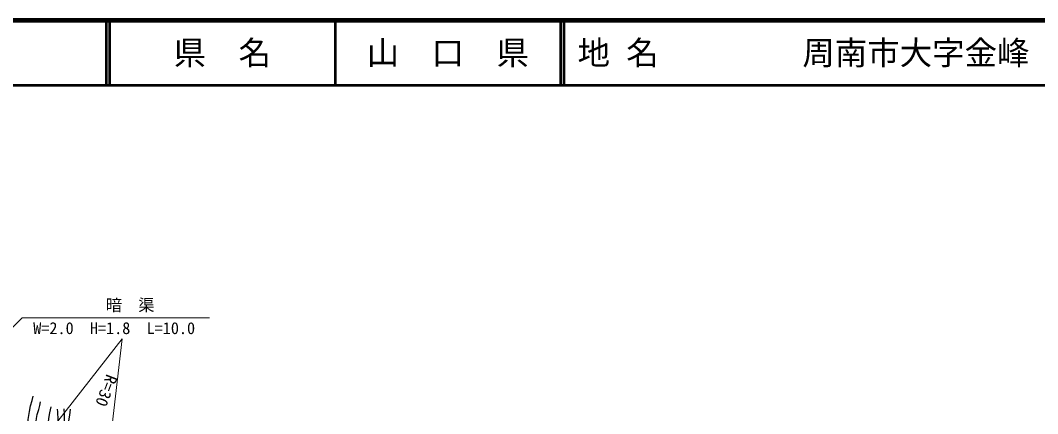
# Model space of a CAD drawing. Units: millimetres, scale not verified. Extents: x 40000 to 680000, y 20000 to 380000.
# Drawn here: x 284500 to 441285, y 319426 to 380000 of the extents above; entities that cross this region are included whole.
import ezdxf
from ezdxf.enums import TextEntityAlignment as Align

# ---------------------------------------------------------------- set-up
doc = ezdxf.new("R2010")
doc.units = ezdxf.units.MM
doc.header["$LTSCALE"] = 1000
for name, color, linetype, lineweight in [('M-BGD', 7, 'Continuous', 25), ('M-STR-HTXT', 7, 'Continuous', 13), ('M-TTL', 2, 'Continuous', 140), ('M-TTL-LINE', 7, 'Continuous', 50)]:
    doc.layers.add(name, color=color, linetype=linetype, lineweight=lineweight)
doc.layers.add('M-TTL-TXT', color=7, linetype='Continuous')
doc.styles.add('ＭＳ ゴシック', font='')
doc.styles.get('ＭＳ ゴシック').set_extended_font_data('MS Gothic')

msp = doc.modelspace()

# ---------------------------------------------------------------- linework, layer by layer
at = {"layer": 'M-BGD'}
for points in [[(288326, 308077), (287533, 309393), (286770, 311145), (286283, 312466), (285897, 314191), (285701, 315382), (285701, 318509), (285919, 319751), (286072, 320618), (286319, 321475), (286471, 322106)], [(289580, 307567), (288936, 308661), (288341, 309765), (288046, 310487), (287677, 311387), (287429, 312390), (287214, 313363), (287007, 314808), (286926, 315941), (286839, 316865), (286887, 317850), (287000, 318666), (287114, 319311), (287335, 320067), (287503, 320655), (287616, 321224)], [(290932, 307217), (290339, 308008), (289820, 308848), (289547, 309414), (289290, 310170), (289133, 310740), (288944, 311745), (288880, 312351), (288780, 313183), (288687, 313966), (288641, 315310), (288702, 316635), (288797, 317501), (288893, 318669), (289060, 319554), (289243, 320452)], [(296590, 305380), (295173, 306166), (293816, 306862), (292748, 307615), (292053, 308309), (291505, 309106), (291084, 309867), (290717, 310901), (290550, 311711), (290456, 312545), (290436, 313949), (290396, 315269), (290389, 316861), (290336, 318483), (290276, 319721), (290216, 320114)], [(298763, 305075), (296153, 306344), (294835, 307080), (293499, 307967), (292700, 308804), (291995, 309803), (291528, 311031), (291272, 312488), (291249, 313878), (291233, 315126), (291272, 316663), (291326, 318135), (291318, 319378), (291256, 320169)], [(302108, 304410), (300324, 305288), (298724, 306014), (297279, 306745), (295747, 307568), (294495, 308401), (293349, 309400), (292629, 310362), (292192, 311419), (291886, 312693), (291784, 313777), (291699, 314723), (291596, 315814), (291766, 317111), (291965, 318331), (292135, 319175), (292237, 320112)]]:
    msp.add_lwpolyline(points, dxfattribs=at)
at = {"layer": 'M-STR-HTXT'}
for points in [[(273336, 322896), (284772, 334181), (313672, 334181)], [(281626, 307254), (300200, 330926), (296712, 300908)]]:
    msp.add_lwpolyline(points, dxfattribs=at)
at = {"layer": 'M-TTL'}
msp.add_line((680000, 380000), (40000, 380000), dxfattribs=at)
at = {"layer": 'M-TTL-LINE'}
for p, q in [((297750, 380000), (297750, 370000)), ((298250, 380000), (298250, 370000)), ((333000, 380000), (333000, 370000)), ((367750, 380000), (367750, 370000)), ((368250, 380000), (368250, 370000)), ((40000, 370000), (680000, 370000))]:
    msp.add_line(p, q, dxfattribs=at)

# ---------------------------------------------------------------- texts
at = {"layer": 'M-STR-HTXT', "style": 'ＭＳ ゴシック'}
msp.add_text('暗\u3000渠', height=1833, dxfattribs=at).set_placement((305172, 334681), align=Align.BOTTOM_RIGHT)
msp.add_text('W=2.0\u3000H=1.8\u3000L=10.0', height=1833, dxfattribs=at).set_placement((298959, 332594), align=Align.MIDDLE_CENTER)
msp.add_text('R=30', height=1833, rotation=249.015, dxfattribs=at).set_placement((296400, 323493), align=Align.BOTTOM_CENTER)
at = {"layer": 'M-TTL-TXT', "style": 'ＭＳ ゴシック'}
for s, p in [('県\u3000名', (315625, 375000)), ('山\u3000口\u3000県', (350375, 375000))]:
    msp.add_text(s, height=3666, dxfattribs=at).set_placement(p, align=Align.MIDDLE_CENTER)
for s, p in [('地 名', (370380, 375000)), ('周南市大字金峰', (405024, 375000))]:
    msp.add_text(s, height=3666, dxfattribs=at).set_placement(p, align=Align.MIDDLE_LEFT)

doc.saveas('drawing.dxf')
